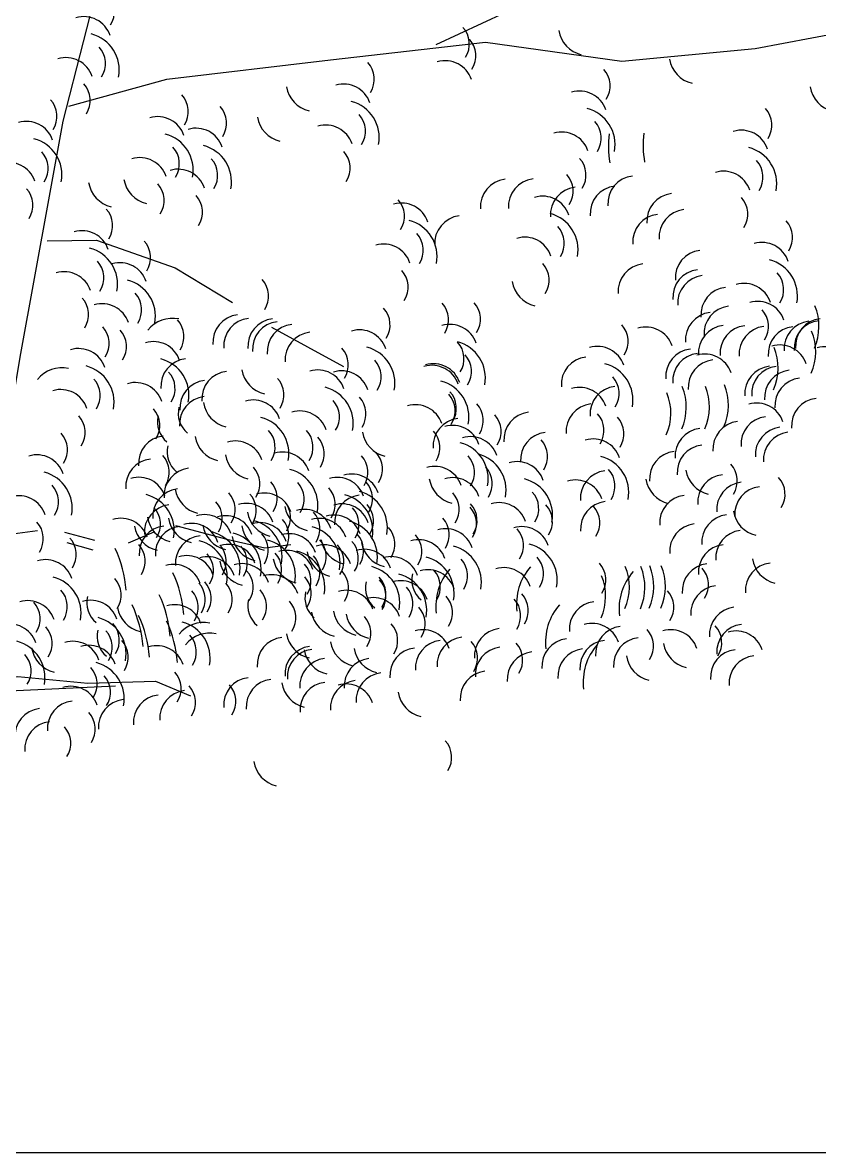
# Model space of a CAD drawing. Header units: millimetres. Extents: x 183.1 to 231.4, y 273.1 to 307.6.
# Drawn here: x 208.43 to 212.76, y 273.11 to 279.26 of the extents above; entities that cross this region are included whole.
import ezdxf

# ---------------------------------------------------------------- set-up
doc = ezdxf.new("R2010")
doc.units = ezdxf.units.MM
doc.layers.add('lesPaysagistes', color=7, linetype='Continuous')

# ---------------------------------------------------------------- blocks, each defined once
blk = doc.blocks.new('A$C3563476A')
at = {"layer": 'lesPaysagistes'}
for p, q in [((-3.4931, 4.983), (-3.2247, 4.9865)), ((-3.2247, 4.9865), (-2.7975, 4.8373)), ((-2.7975, 4.8373), (-2.4847, 4.6474)), ((-2.2722, 4.5143), (-1.8807, 4.2988)), ((-3.7786, 3.3754), (-3.5458, 3.4071)), ((-3.3981, 3.3974), (-3.2355, 3.3547)), ((-3.05, 3.3391), (-2.9112, 3.4001)), ((-2.7953, 3.434), (-2.5163, 3.3599)), ((-3.3854, 3.3421), (-3.2451, 3.3016)), ((-2.5163, 3.3599), (-2.3091, 3.313)), ((-2.3091, 3.313), (-2.1677, 3.3309))]:
    blk.add_line(p, q, dxfattribs=at)
for points in [[(-4.3029, 0.3862), (-4.2479, 1.1157), (-4.233, 1.5888), (-4.046, 2.4969), (-3.8139, 3.3166), (-3.6358, 4.371), (-3.4068, 5.6349), (-3.1856, 6.5015), (-2.9754, 7.0936), (-2.6065, 7.4256)], [(-1.376, 6.052), (-0.7507, 6.344), (-0.167, 6.6017)], [(-3.376, 5.7161), (-2.8412, 5.8637), (-1.9506, 5.9695), (-1.1069, 6.0644), (-0.3664, 5.9626), (0.3598, 6.0306), (0.9759, 6.1474)], [(-3.9212, 2.5998), (-3.6521, 2.6122), (-3.2728, 2.5757), (-2.9043, 2.5862), (-2.7129, 2.5066)], [(-4.0695, 2.4916), (-3.6594, 2.5363), (-3.1211, 2.5611)]]:
    blk.add_lwpolyline(points, dxfattribs=at)
for centre, radius, start, end in [((-3.2616, 6.232), 0.1342, 327.29163, 42.31975), ((-3.2941, 6.0538), 0.1507, 18.53688, 106.73024), ((-3.304, 5.9132), 0.2032, 349.25075, 75.51792), ((-1.3296, 6.0554), 0.1342, 327.29163, 42.31975), ((-0.5498, 6.1541), 0.1612, 189.085, 256.77135), ((-3.31, 5.9483), 0.1342, 327.29163, 42.31975), ((-1.2942, 5.9915), 0.1342, 327.29163, 42.31975), ((-3.3913, 5.8306), 0.1507, 18.53688, 106.73024), ((0.0532, 5.9983), 0.1612, 189.085, 256.77135), ((-1.847, 5.8645), 0.1342, 327.29163, 42.31975), ((-1.3267, 5.8132), 0.1507, 18.53688, 106.73024), ((-0.5636, 5.8269), 0.1342, 327.29163, 42.31975), ((-3.3927, 5.7476), 0.1342, 327.29163, 42.31975), ((-2.0311, 5.848), 0.1612, 189.085, 256.77135), ((-1.8795, 5.6862), 0.1507, 18.53688, 106.73024), ((-0.5961, 5.6486), 0.1507, 18.53688, 106.73024), ((0.8188, 5.847), 0.1612, 189.085, 256.77135), ((-3.574, 5.6616), 0.1342, 327.29163, 42.31975), ((-2.8593, 5.6873), 0.1342, 327.29163, 42.31975), ((-1.8894, 5.5456), 0.2032, 349.25075, 75.51792), ((-2.8918, 5.509), 0.1507, 18.53688, 106.73024), ((-2.6509, 5.6244), 0.1342, 327.29163, 42.31975), ((-1.8954, 5.5807), 0.1342, 327.29163, 42.31975), ((-0.606, 5.508), 0.2032, 349.25075, 75.51792), ((0.3168, 5.6136), 0.1342, 327.29163, 42.31975), ((-3.6064, 5.4834), 0.1507, 18.53688, 106.73024), ((-2.1896, 5.6827), 0.1612, 189.085, 256.77135), ((-1.9767, 5.463), 0.1507, 18.53688, 106.73024), ((-0.612, 5.5431), 0.1342, 327.29163, 42.31975), ((-3.6164, 5.3428), 0.2032, 349.25075, 75.51792), ((-2.9018, 5.3684), 0.2032, 349.25075, 75.51792), ((-2.6834, 5.4461), 0.1507, 18.53688, 106.73024), ((-0.6933, 5.4254), 0.1507, 18.53688, 106.73024), ((0.0678, 5.5014), 0.5071, 172.70718, 190.54258), ((0.2567, 5.5052), 0.5071, 172.70718, 190.54258), ((0.2843, 5.4353), 0.1507, 18.53688, 106.73024), ((-2.9078, 5.4036), 0.1342, 327.29163, 42.31975), ((-2.6933, 5.3055), 0.2032, 349.25075, 75.51792), ((0.2743, 5.2947), 0.2032, 349.25075, 75.51792), ((-3.6224, 5.3779), 0.1342, 327.29163, 42.31975), ((-2.989, 5.2859), 0.1507, 18.53688, 106.73024), ((-2.6993, 5.3406), 0.1342, 327.29163, 42.31975), ((-1.9781, 5.38), 0.1342, 327.29163, 42.31975), ((-0.6947, 5.3424), 0.1342, 327.29163, 42.31975), ((0.2683, 5.3299), 0.1342, 327.29163, 42.31975), ((-3.7036, 5.2602), 0.1507, 18.53688, 106.73024), ((-2.7806, 5.2229), 0.1507, 18.53688, 106.73024), ((0.1871, 5.2121), 0.1507, 18.53688, 106.73024), ((-3.1083, 5.3265), 0.1612, 189.085, 256.77135), ((-2.9161, 5.3439), 0.1612, 189.085, 256.77135), ((-2.9904, 5.2029), 0.1342, 327.29163, 42.31975), ((-0.985, 5.1688), 0.1507, 96.26822, 184.46159), ((-0.8328, 5.1711), 0.1507, 96.26822, 184.46159), ((-0.7646, 5.2543), 0.1342, 327.29163, 42.31975), ((-0.291, 5.1865), 0.1507, 96.26822, 184.46159), ((-3.705, 5.1772), 0.1342, 327.29163, 42.31975), ((-2.782, 5.1399), 0.1342, 327.29163, 42.31975), ((-0.6042, 5.1255), 0.1507, 96.26822, 184.46159), ((-0.3875, 5.1317), 0.1507, 96.26822, 184.46159), ((-0.0792, 5.0909), 0.1507, 96.26822, 184.46159), ((-1.5643, 5.0383), 0.1507, 18.53688, 106.73024), ((-1.6826, 5.1172), 0.1342, 327.29163, 42.31975), ((-0.7971, 5.0761), 0.1507, 18.53688, 106.73024), ((0.1857, 5.1291), 0.1342, 327.29163, 42.31975), ((-3.2709, 5.0664), 0.1342, 327.29163, 42.31975), ((-1.2338, 4.9699), 0.1507, 96.26822, 184.46159), ((-0.8071, 4.9355), 0.2032, 349.25075, 75.51792), ((-0.1558, 4.9777), 0.1507, 96.26822, 184.46159), ((-0.0125, 5.0037), 0.1507, 96.26822, 184.46159), ((-1.5743, 4.8977), 0.2032, 349.25075, 75.51792), ((-0.813, 4.9706), 0.1342, 327.29163, 42.31975), ((0.4295, 5.0023), 0.1342, 327.29163, 42.31975), ((-3.3034, 4.8881), 0.1507, 18.53688, 106.73024), ((-3.0646, 4.8921), 0.1342, 327.29163, 42.31975), ((-1.5803, 4.9329), 0.1342, 327.29163, 42.31975), ((-0.8943, 4.8529), 0.1507, 18.53688, 106.73024), ((-3.3134, 4.7475), 0.2032, 349.25075, 75.51792), ((-1.6616, 4.8151), 0.1507, 18.53688, 106.73024), ((0.0758, 4.7817), 0.1507, 96.26822, 184.46159), ((0.397, 4.824), 0.1507, 18.53688, 106.73024), ((-3.3194, 4.7827), 0.1342, 327.29163, 42.31975), ((-3.0971, 4.7139), 0.1507, 18.53688, 106.73024), ((-0.8957, 4.7699), 0.1342, 327.29163, 42.31975), ((0.387, 4.6834), 0.2032, 349.25075, 75.51792), ((-3.4006, 4.6649), 0.1507, 18.53688, 106.73024), ((-1.663, 4.7321), 0.1342, 327.29163, 42.31975), ((-0.2357, 4.7085), 0.1507, 96.26822, 184.46159), ((0.0627, 4.6762), 0.1507, 96.26822, 184.46159), ((0.381, 4.7186), 0.1342, 327.29163, 42.31975), ((-3.1071, 4.5733), 0.2032, 349.25075, 75.51792), ((-2.4223, 4.6822), 0.1342, 327.29163, 42.31975), ((-0.803, 4.7875), 0.1612, 189.085, 256.77135), ((0.0886, 4.6449), 0.1507, 96.26822, 184.46159), ((0.2998, 4.6009), 0.1507, 18.53688, 106.73024), ((-3.1131, 4.6084), 0.1342, 327.29163, 42.31975), ((0.2152, 4.5807), 0.1507, 96.26822, 184.46159), ((-3.402, 4.5819), 0.1342, 327.29163, 42.31975), ((-3.1943, 4.4907), 0.1507, 18.53688, 106.73024), ((-1.7613, 4.5267), 0.1342, 327.29163, 42.31975), ((-1.4427, 4.5538), 0.1342, 327.29163, 42.31975), ((-1.2694, 4.5566), 0.1342, 327.29163, 42.31975), ((0.2317, 4.4779), 0.1507, 96.26822, 184.46159), ((0.3735, 4.5035), 0.1507, 18.53688, 106.73024), ((0.417, 4.5181), 0.2901, 336.01358, 22.71381), ((-2.8115, 4.3903), 0.1716, 78.42242, 141.13549), ((-2.8829, 4.463), 0.1342, 327.29163, 42.31975), ((-2.4407, 4.431), 0.1507, 96.26822, 184.46159), ((-2.3818, 4.4118), 0.1507, 96.26822, 184.46159), ((-2.2503, 4.4093), 0.1507, 96.26822, 184.46159), ((0.1305, 4.4438), 0.1507, 96.26822, 184.46159), ((0.2984, 4.5179), 0.1342, 327.29163, 42.31975), ((0.7299, 4.4101), 0.1507, 96.26822, 184.46159), ((-3.2898, 4.4249), 0.1342, 327.29163, 42.31975), ((-3.1957, 4.4077), 0.1342, 327.29163, 42.31975), ((-2.2248, 4.3933), 0.1507, 96.26822, 184.46159), ((-2.1452, 4.3789), 0.1507, 96.26822, 184.46159), ((-1.7938, 4.3484), 0.1507, 18.53688, 106.73024), ((-1.3019, 4.3783), 0.1507, 18.53688, 106.73024), ((-0.4659, 4.4365), 0.1342, 327.29163, 42.31975), ((-0.2351, 4.3637), 0.1507, 18.53688, 106.73024), ((0.2014, 4.3728), 0.1507, 96.26822, 184.46159), ((0.3192, 4.3716), 0.1507, 96.26822, 184.46159), ((0.4227, 4.3675), 0.1507, 96.26822, 184.46159), ((0.5813, 4.3666), 0.1507, 96.26822, 184.46159), ((0.6679, 4.3958), 0.1507, 96.26822, 184.46159), ((0.723, 4.3992), 0.1507, 96.26822, 184.46159), ((0.3993, 4.3804), 0.2901, 336.01358, 22.71381), ((-2.9154, 4.2847), 0.1507, 18.53688, 106.73024), ((-2.048, 4.3358), 0.1507, 96.26822, 184.46159), ((-1.3118, 4.2377), 0.2032, 349.25075, 75.51792), ((-1.3587, 4.3422), 0.1342, 327.29163, 42.31975), ((-3.3223, 4.2466), 0.1507, 18.53688, 106.73024), ((-1.9883, 4.3083), 0.1342, 327.29163, 42.31975), ((-1.8038, 4.2078), 0.2032, 349.25075, 75.51792), ((-0.4983, 4.2582), 0.1507, 18.53688, 106.73024), ((0.0235, 4.2447), 0.1507, 96.26822, 184.46159), ((0.0618, 4.2208), 0.1507, 96.26822, 184.46159), ((0.0859, 4.2165), 0.1507, 18.53688, 106.73024), ((0.4944, 4.2662), 0.1507, 18.53688, 106.73024), ((0.1947, 4.2912), 0.2901, 336.01358, 22.71381), ((0.7397, 4.2563), 0.1507, 18.53688, 106.73024), ((-2.7238, 4.1915), 0.1507, 96.26822, 184.46159), ((-2.9253, 4.1441), 0.2032, 349.25075, 75.51792), ((-1.8098, 4.243), 0.1342, 327.29163, 42.31975), ((-1.3991, 4.1552), 0.1507, 18.53688, 106.73024), ((-1.3912, 4.1639), 0.1507, 18.53688, 106.73024), ((-1.3178, 4.2729), 0.1342, 327.29163, 42.31975), ((-0.5446, 4.2014), 0.1507, 96.26822, 184.46159), ((-0.5083, 4.1176), 0.2032, 349.25075, 75.51792), ((0.1462, 4.1857), 0.1507, 96.26822, 184.46159), ((-3.4119, 4.1214), 0.1716, 78.42242, 141.13549), ((-3.3323, 4.106), 0.2032, 349.25075, 75.51792), ((-2.9313, 4.1792), 0.1342, 327.29163, 42.31975), ((-2.5008, 4.1227), 0.1507, 96.26822, 184.46159), ((-2.2744, 4.3077), 0.1612, 189.085, 256.77135), ((-2.0208, 4.1301), 0.1507, 18.53688, 106.73024), ((-1.891, 4.1253), 0.1507, 18.53688, 106.73024), ((0.4538, 4.1509), 0.1507, 96.26822, 184.46159), ((0.4912, 4.1502), 0.1507, 96.26822, 184.46159), ((0.5613, 4.129), 0.1507, 96.26822, 184.46159), ((-3.3383, 4.1411), 0.1342, 327.29163, 42.31975), ((-3.0126, 4.0615), 0.1507, 18.53688, 106.73024), ((-2.6204, 4.0735), 0.1507, 96.26822, 184.46159), ((-2.3387, 4.1447), 0.1342, 327.29163, 42.31975), ((-2.0307, 3.9895), 0.2032, 349.25075, 75.51792), ((-1.4011, 4.0233), 0.2032, 349.25075, 75.51792), ((-0.5956, 4.035), 0.1507, 18.53688, 106.73024), ((-0.3878, 4.0412), 0.1507, 96.26822, 184.46159), ((-0.5143, 4.1527), 0.1342, 327.29163, 42.31975), ((-0.305, 4.0779), 0.2901, 336.01358, 22.71381), ((-0.1786, 4.0788), 0.2901, 336.01358, 22.71381), ((-0.0753, 4.0885), 0.2901, 336.01358, 22.71381), ((0.6178, 4.0861), 0.1507, 96.26822, 184.46159), ((-3.4195, 4.0234), 0.1507, 18.53688, 106.73024), ((-2.6221, 3.9859), 0.1507, 96.26822, 184.46159), ((-1.8924, 4.0423), 0.1342, 327.29163, 42.31975), ((-1.4071, 4.0584), 0.1342, 327.29163, 42.31975), ((-1.4005, 4.0722), 0.1342, 327.29163, 42.31975), ((-0.3888, 4.0446), 0.2901, 336.01358, 22.71381), ((0.7083, 3.9764), 0.1507, 96.26822, 184.46159), ((-3.014, 3.9785), 0.1342, 327.29163, 42.31975), ((-2.6394, 4.0451), 0.1406, 166.26441, 230.49661), ((-2.4841, 4.1287), 0.1612, 189.085, 256.77135), ((-2.3712, 3.9665), 0.1507, 18.53688, 106.73024), ((-2.0367, 4.0246), 0.1342, 327.29163, 42.31975), ((-1.4884, 3.9407), 0.1507, 18.53688, 106.73024), ((-1.2538, 4.0061), 0.1342, 327.29163, 42.31975), ((-0.5186, 3.9457), 0.1507, 96.26822, 184.46159), ((0.3681, 3.95), 0.1507, 18.53688, 106.73024), ((-3.4209, 3.9404), 0.1342, 327.29163, 42.31975), ((-2.7521, 3.9974), 0.1406, 166.26441, 230.49661), ((-2.3811, 3.8259), 0.2032, 349.25075, 75.51792), ((-2.118, 3.9069), 0.1507, 18.53688, 106.73024), ((-1.2422, 3.8667), 0.1507, 96.26822, 184.46159), ((-1.1567, 3.9453), 0.1342, 327.29163, 42.31975), ((-0.8573, 3.9006), 0.1507, 96.26822, 184.46159), ((-0.597, 3.952), 0.1342, 327.29163, 42.31975), ((-0.4887, 3.9326), 0.1342, 327.29163, 42.31975), ((0.2805, 3.8502), 0.1507, 96.26822, 184.46159), ((0.433, 3.8759), 0.1507, 96.26822, 184.46159), ((-3.5172, 3.8463), 0.1342, 327.29163, 42.31975), ((-2.3871, 3.861), 0.1342, 327.29163, 42.31975), ((-2.1804, 3.8612), 0.1342, 327.29163, 42.31975), ((-1.6182, 3.9678), 0.1612, 189.085, 256.77135), ((-1.4898, 3.8577), 0.1342, 327.29163, 42.31975), ((-1.2863, 3.8279), 0.1507, 18.53688, 106.73024), ((-0.7666, 3.7906), 0.1507, 96.26822, 184.46159), ((0.0748, 3.8122), 0.1507, 96.26822, 184.46159), ((0.5113, 3.8193), 0.1507, 96.26822, 184.46159), ((0.5549, 3.792), 0.1507, 96.26822, 184.46159), ((-2.8454, 3.771), 0.1507, 96.26822, 184.46159), ((-2.5289, 3.9439), 0.1612, 189.085, 256.77135), ((-2.4684, 3.7433), 0.1507, 18.53688, 106.73024), ((-2.1194, 3.8239), 0.1342, 327.29163, 42.31975), ((-1.2962, 3.6873), 0.2032, 349.25075, 75.51792), ((-1.1892, 3.7671), 0.1507, 18.53688, 106.73024), ((-0.9038, 3.8095), 0.1342, 327.29163, 42.31975), ((-0.5211, 3.7543), 0.1507, 18.53688, 106.73024), ((-3.5496, 3.668), 0.1507, 18.53688, 106.73024), ((-2.9626, 3.7244), 0.1342, 327.29163, 42.31975), ((-2.7002, 3.8348), 0.1406, 166.26441, 230.49661), ((-2.3644, 3.8447), 0.1612, 189.085, 256.77135), ((-2.2128, 3.6829), 0.1507, 18.53688, 106.73024), ((-1.8816, 3.7234), 0.1342, 327.29163, 42.31975), ((-1.8027, 3.7415), 0.1342, 327.29163, 42.31975), ((-1.1991, 3.6265), 0.2032, 349.25075, 75.51792), ((-0.0643, 3.6871), 0.1507, 96.26822, 184.46159), ((0.0862, 3.7217), 0.1507, 96.26822, 184.46159), ((-2.9148, 3.646), 0.1507, 96.26822, 184.46159), ((-1.3835, 3.6047), 0.1507, 18.53688, 106.73024), ((-1.3022, 3.7224), 0.1342, 327.29163, 42.31975), ((-1.2051, 3.6616), 0.1342, 327.29163, 42.31975), ((-0.9363, 3.6312), 0.1507, 18.53688, 106.73024), ((-0.5311, 3.6137), 0.2032, 349.25075, 75.51792), ((0.1286, 3.6778), 0.1342, 327.29163, 42.31975), ((-3.5596, 3.5274), 0.2032, 349.25075, 75.51792), ((-2.9951, 3.5461), 0.1507, 18.53688, 106.73024), ((-2.7069, 3.5956), 0.1507, 96.26822, 184.46159), ((-2.4698, 3.6603), 0.1342, 327.29163, 42.31975), ((-2.2228, 3.5423), 0.2032, 349.25075, 75.51792), ((-1.9141, 3.5451), 0.1507, 18.53688, 106.73024), ((-1.8351, 3.5633), 0.1507, 18.53688, 106.73024), ((-1.2864, 3.5439), 0.1507, 18.53688, 106.73024), ((-0.441, 3.5819), 0.1507, 96.26822, 184.46159), ((-0.5371, 3.6489), 0.1342, 327.29163, 42.31975), ((0.1417, 3.7615), 0.1612, 189.085, 256.77135), ((0.1978, 3.5609), 0.1507, 96.26822, 184.46159), ((0.3884, 3.6049), 0.1342, 327.29163, 42.31975), ((-3.5656, 3.5626), 0.1342, 327.29163, 42.31975), ((-2.7684, 3.4834), 0.1507, 96.26822, 184.46159), ((-2.6376, 3.6573), 0.1612, 189.085, 256.77135), ((-2.3757, 3.5822), 0.1342, 327.29163, 42.31975), ((-2.2288, 3.5775), 0.1342, 327.29163, 42.31975), ((-2.06, 3.5488), 0.1342, 327.29163, 42.31975), ((-1.8565, 3.5794), 0.1342, 327.29163, 42.31975), ((-1.2543, 3.7133), 0.1612, 189.085, 256.77135), ((-0.9462, 3.4906), 0.2032, 349.25075, 75.51792), ((-0.6184, 3.5311), 0.1507, 18.53688, 106.73024), ((-0.0759, 3.7115), 0.1612, 189.085, 256.77135), ((0.3006, 3.5193), 0.1507, 96.26822, 184.46159), ((0.3993, 3.4954), 0.1507, 96.26822, 184.46159), ((-3.6469, 3.4449), 0.1507, 18.53688, 106.73024), ((-3.0051, 3.4055), 0.2032, 349.25075, 75.51792), ((-2.6043, 3.521), 0.1342, 327.29163, 42.31975), ((-2.4895, 3.5149), 0.1342, 327.29163, 42.31975), ((-2.3101, 3.4598), 0.1507, 18.53688, 106.73024), ((-1.7788, 3.449), 0.1507, 96.26822, 184.46159), ((-1.9241, 3.4045), 0.2032, 349.25075, 75.51792), ((-1.8451, 3.4227), 0.2032, 349.25075, 75.51792), ((-1.3849, 3.5217), 0.1342, 327.29163, 42.31975), ((-0.9522, 3.5258), 0.1342, 327.29163, 42.31975), ((-0.0094, 3.4481), 0.1507, 96.26822, 184.46159), ((-2.8139, 3.3966), 0.1507, 96.26822, 184.46159), ((-3.0111, 3.4406), 0.1342, 327.29163, 42.31975), ((-2.6741, 3.4725), 0.1342, 327.29163, 42.31975), ((-2.4082, 3.4039), 0.1507, 18.53688, 106.73024), ((-2.2441, 3.5324), 0.1612, 189.085, 256.77135), ((-2.3026, 3.4769), 0.1342, 327.29163, 42.31975), ((-2.0406, 3.5629), 0.1612, 189.085, 256.77135), ((-2.0925, 3.3706), 0.1507, 18.53688, 106.73024), ((-2.143, 3.4165), 0.1342, 327.29163, 42.31975), ((-1.889, 3.4012), 0.1507, 18.53688, 106.73024), ((-1.9301, 3.4397), 0.1342, 327.29163, 42.31975), ((-1.8511, 3.4578), 0.1342, 327.29163, 42.31975), ((-1.2908, 3.4436), 0.1342, 327.29163, 42.31975), ((-1.2878, 3.4609), 0.1342, 327.29163, 42.31975), ((-1.0335, 3.4081), 0.1507, 18.53688, 106.73024), ((-0.8778, 3.4553), 0.1342, 327.29163, 42.31975), ((-0.4398, 3.4144), 0.1507, 96.26822, 184.46159), ((-0.6198, 3.4481), 0.1342, 327.29163, 42.31975), ((0.4004, 3.5374), 0.1612, 189.085, 256.77135), ((-3.6482, 3.3618), 0.1342, 327.29163, 42.31975), ((-3.0923, 3.3229), 0.1507, 18.53688, 106.73024), ((-2.7884, 3.5045), 0.1612, 189.085, 256.77135), ((-2.6736, 3.4985), 0.1612, 189.085, 256.77135), ((-2.7066, 3.2943), 0.1507, 18.53688, 106.73024), ((-2.6367, 3.3427), 0.1507, 18.53688, 106.73024), ((-2.522, 3.3367), 0.1507, 18.53688, 106.73024), ((-2.3351, 3.2987), 0.1507, 18.53688, 106.73024), ((-2.4182, 3.2633), 0.2032, 349.25075, 75.51792), ((-2.3114, 3.3768), 0.1342, 327.29163, 42.31975), ((-2.0113, 3.3219), 0.1507, 18.53688, 106.73024), ((-1.9324, 3.3401), 0.1507, 18.53688, 106.73024), ((-1.8989, 3.2606), 0.2032, 349.25075, 75.51792), ((-1.4391, 3.3839), 0.1342, 327.29163, 42.31975), ((0.22, 3.3423), 0.1507, 96.26822, 184.46159), ((-2.8582, 3.456), 0.1612, 189.085, 256.77135), ((-2.8419, 3.2811), 0.1507, 96.26822, 184.46159), ((-2.7543, 3.2794), 0.1507, 96.26822, 184.46159), ((-2.4867, 3.4604), 0.1612, 189.085, 256.77135), ((-2.6467, 3.2021), 0.2032, 349.25075, 75.51792), ((-2.5319, 3.1961), 0.2032, 349.25075, 75.51792), ((-2.2752, 3.457), 0.1612, 189.085, 256.77135), ((-2.4241, 3.2984), 0.1342, 327.29163, 42.31975), ((-2.1754, 3.2382), 0.1507, 18.53688, 106.73024), ((-2.1025, 3.23), 0.2032, 349.25075, 75.51792), ((-1.9049, 3.2957), 0.1342, 327.29163, 42.31975), ((-1.7349, 3.3321), 0.1342, 327.29163, 42.31975), ((-1.3233, 3.2653), 0.1507, 18.53688, 106.73024), ((-0.9103, 3.2771), 0.1507, 18.53688, 106.73024), ((-1.0349, 3.3251), 0.1342, 327.29163, 42.31975), ((0.0449, 3.2928), 0.1507, 96.26822, 184.46159), ((0.2955, 3.2572), 0.1507, 96.26822, 184.46159), ((-3.4692, 3.2755), 0.1342, 327.29163, 42.31975), ((-3.0937, 3.2399), 0.1342, 327.29163, 42.31975), ((-2.6444, 3.2284), 0.1507, 96.26822, 184.46159), ((-2.7166, 3.1537), 0.2032, 349.25075, 75.51792), ((-2.6527, 3.2372), 0.1342, 327.29163, 42.31975), ((-2.5054, 3.1807), 0.1507, 18.53688, 106.73024), ((-2.3271, 3.4), 0.1612, 189.085, 256.77135), ((-2.5379, 3.2312), 0.1342, 327.29163, 42.31975), ((-2.3451, 3.1581), 0.2032, 349.25075, 75.51792), ((-1.9862, 3.178), 0.1507, 18.53688, 106.73024), ((-2.1084, 3.2651), 0.1342, 327.29163, 42.31975), ((-1.8435, 3.3817), 0.1612, 189.085, 256.77135), ((-2.0127, 3.2389), 0.1342, 327.29163, 42.31975), ((-1.9337, 3.2571), 0.1342, 327.29163, 42.31975), ((-1.6232, 3.3674), 0.1612, 189.085, 256.77135), ((-1.4715, 3.2056), 0.1507, 18.53688, 106.73024), ((-1.5886, 3.2921), 0.1342, 327.29163, 42.31975), ((-1.3333, 3.1247), 0.2032, 349.25075, 75.51792), ((-0.9203, 3.1365), 0.2032, 349.25075, 75.51792), ((0.2014, 3.1796), 0.1507, 96.26822, 184.46159), ((-3.725, 3.0292), 0.6636, 4.51712, 24.83224), ((-2.734, 3.1195), 0.1507, 18.53688, 106.73024), ((-2.6192, 3.1135), 0.1507, 18.53688, 106.73024), ((-2.7225, 3.1888), 0.1342, 327.29163, 42.31975), ((-2.3511, 3.1932), 0.1342, 327.29163, 42.31975), ((-2.1897, 3.1474), 0.1507, 18.53688, 106.73024), ((-2.1854, 3.0976), 0.2032, 349.25075, 75.51792), ((-1.919, 3.3156), 0.1612, 189.085, 256.77135), ((-2.143, 3.178), 0.1342, 327.29163, 42.31975), ((-1.7674, 3.1538), 0.1507, 18.53688, 106.73024), ((-1.621, 3.1138), 0.1507, 18.53688, 106.73024), ((-1.4815, 3.065), 0.2032, 349.25075, 75.51792), ((-0.9263, 3.1716), 0.1342, 327.29163, 42.31975), ((-3.5016, 3.0973), 0.1507, 18.53688, 106.73024), ((-2.8038, 3.0711), 0.1507, 18.53688, 106.73024), ((-2.395, 3.2659), 0.1612, 189.085, 256.77135), ((-2.4323, 3.0755), 0.1507, 18.53688, 106.73024), ((-2.1033, 3.2784), 0.1612, 189.085, 256.77135), ((-2.1914, 3.1327), 0.1342, 327.29163, 42.31975), ((-1.7773, 3.0133), 0.2032, 349.25075, 75.51792), ((-1.3393, 3.1598), 0.1342, 327.29163, 42.31975), ((-1.0075, 3.0539), 0.1507, 18.53688, 106.73024), ((-0.6286, 3.0053), 0.3108, 139.02024, 186.80359), ((-0.5871, 3.1378), 0.1342, 327.29163, 42.31975), ((-0.6149, 3.0995), 0.2901, 336.01358, 22.71381), ((-0.5301, 3.0979), 0.2901, 336.01358, 22.71381), ((-0.4818, 3.1019), 0.2901, 336.01358, 22.71381), ((-0.4186, 3.1024), 0.2901, 336.01358, 22.71381), ((0.1135, 3.0755), 0.1507, 96.26822, 184.46159), ((-0.0286, 3.1115), 0.1342, 327.29163, 42.31975), ((0.4574, 3.08), 0.1507, 96.26822, 184.46159), ((0.5038, 3.2776), 0.1612, 189.085, 256.77135), ((-3.5116, 2.9567), 0.2032, 349.25075, 75.51792), ((-3.2245, 3.0547), 0.1342, 327.29163, 42.31975), ((-3.4111, 2.8977), 0.6636, 4.51712, 24.83224), ((-2.5068, 3.0977), 0.1342, 327.29163, 42.31975), ((-2.2727, 3.015), 0.1507, 18.53688, 106.73024), ((-2.1911, 3.0644), 0.1342, 327.29163, 42.31975), ((-1.9876, 3.095), 0.1342, 327.29163, 42.31975), ((-1.7848, 3.0615), 0.1342, 327.29163, 42.31975), ((-1.7833, 3.0484), 0.1342, 327.29163, 42.31975), ((-1.631, 2.9732), 0.2032, 349.25075, 75.51792), ((-1.3684, 3.137), 0.1406, 166.26441, 230.49661), ((-1.4205, 3.0421), 0.1507, 18.53688, 106.73024), ((-1.4875, 3.1002), 0.1342, 327.29163, 42.31975), ((-1.0676, 2.9928), 0.3108, 139.02024, 186.80359), ((-0.744, 3.0487), 0.2901, 336.01358, 22.71381), ((-0.0701, 2.979), 0.3108, 139.02024, 186.80359), ((-3.5176, 2.9918), 0.1342, 327.29163, 42.31975), ((-2.8052, 2.9881), 0.1342, 327.29163, 42.31975), ((-2.7669, 3.0303), 0.1342, 327.29163, 42.31975), ((-2.7353, 3.0365), 0.1342, 327.29163, 42.31975), ((-2.6206, 3.0305), 0.1342, 327.29163, 42.31975), ((-2.4337, 2.9925), 0.1342, 327.29163, 42.31975), ((-1.8646, 2.9307), 0.1507, 18.53688, 106.73024), ((-1.6204, 3.0936), 0.1406, 166.26441, 230.49661), ((-1.5688, 2.9825), 0.1507, 18.53688, 106.73024), ((-1.637, 3.0083), 0.1342, 327.29163, 42.31975), ((-0.2167, 2.9887), 0.1342, 327.29163, 42.31975), ((0.1597, 2.9557), 0.1507, 96.26822, 184.46159), ((-3.5989, 2.8741), 0.1507, 18.53688, 106.73024), ((-3.6659, 2.9256), 0.1342, 327.29163, 42.31975), ((-3.2569, 2.8765), 0.1507, 18.53688, 106.73024), ((-3.1374, 3.0142), 0.1406, 166.26441, 230.49661), ((-3.4856, 2.7787), 0.6636, 4.51712, 24.83224), ((-2.2605, 2.9975), 0.1406, 166.26441, 230.49661), ((-2.2741, 2.932), 0.1342, 327.29163, 42.31975), ((-1.95, 3.0397), 0.1406, 166.26441, 230.49661), ((-1.7182, 2.8906), 0.1507, 18.53688, 106.73024), ((-1.4219, 2.9591), 0.1342, 327.29163, 42.31975), ((-1.0505, 2.943), 0.1342, 327.29163, 42.31975), ((-1.0089, 2.9709), 0.1342, 327.29163, 42.31975), ((-0.501, 2.8691), 0.1507, 96.26822, 184.46159), ((-2.9509, 3.0138), 0.1612, 189.085, 256.77135), ((-3.6329, 2.723), 0.6636, 4.51712, 24.83224), ((-2.7993, 2.852), 0.1507, 18.53688, 106.73024), ((-1.8949, 2.9883), 0.1612, 189.085, 256.77135), ((-1.7761, 2.9937), 0.1612, 189.085, 256.77135), ((-1.5702, 2.8994), 0.1342, 327.29163, 42.31975), ((-0.4706, 2.7986), 0.3108, 139.02024, 186.80359), ((0.261, 2.8392), 0.1507, 96.26822, 184.46159), ((-3.6984, 2.7474), 0.1507, 18.53688, 106.73024), ((-3.2669, 2.7359), 0.2032, 349.25075, 75.51792), ((-3.2344, 2.8095), 0.1342, 327.29163, 42.31975), ((-3.5979, 2.6656), 0.6636, 4.51712, 24.83224), ((-3.4453, 2.6352), 0.6636, 4.51712, 24.83224), ((-2.6421, 2.7344), 0.1716, 78.42242, 141.13549), ((-2.8093, 2.7114), 0.2032, 349.25075, 75.51792), ((-1.7068, 2.9769), 0.1612, 189.085, 256.77135), ((-1.866, 2.8477), 0.1342, 327.29163, 42.31975), ((-1.7196, 2.8076), 0.1342, 327.29163, 42.31975), ((-0.5274, 2.7503), 0.1507, 18.53688, 106.73024), ((0.3011, 2.7459), 0.1507, 96.26822, 184.46159), ((-3.6003, 2.7911), 0.1342, 327.29163, 42.31975), ((-3.0808, 2.8309), 0.1406, 166.26441, 230.49661), ((-3.2729, 2.771), 0.1342, 327.29163, 42.31975), ((-2.6071, 2.677), 0.1716, 78.42242, 141.13549), ((-2.8153, 2.7465), 0.1342, 327.29163, 42.31975), ((-2.0313, 2.8697), 0.1612, 189.085, 256.77135), ((-1.4475, 2.7156), 0.1507, 18.53688, 106.73024), ((-1.0174, 2.7226), 0.1507, 96.26822, 184.46159), ((-0.3581, 2.7342), 0.1507, 96.26822, 184.46159), ((-0.3276, 2.7778), 0.1342, 327.29163, 42.31975), ((-0.0997, 2.716), 0.1507, 18.53688, 106.73024), ((0.0437, 2.7968), 0.1342, 327.29163, 42.31975), ((0.2554, 2.7092), 0.1507, 18.53688, 106.73024), ((-3.7083, 2.6068), 0.2032, 349.25075, 75.51792), ((-3.3542, 2.6533), 0.1507, 18.53688, 106.73024), ((-3.2669, 2.6313), 0.1507, 18.53688, 106.73024), ((-3.1862, 2.7174), 0.1342, 327.29163, 42.31975), ((-2.8966, 2.6288), 0.1507, 18.53688, 106.73024), ((-2.1997, 2.6746), 0.1507, 96.26822, 184.46159), ((-2.0485, 2.6255), 0.1507, 96.26822, 184.46159), ((-1.7923, 2.8265), 0.1612, 189.085, 256.77135), ((-1.3382, 2.6582), 0.1507, 96.26822, 184.46159), ((-1.221, 2.6758), 0.1507, 96.26822, 184.46159), ((-1.2848, 2.7125), 0.1342, 327.29163, 42.31975), ((-1.0127, 2.6211), 0.1507, 96.26822, 184.46159), ((-1.0395, 2.7026), 0.1342, 327.29163, 42.31975), ((-0.6504, 2.6671), 0.1507, 96.26822, 184.46159), ((-0.4433, 2.6587), 0.1507, 96.26822, 184.46159), ((-0.2658, 2.5806), 0.3108, 139.02024, 186.80359), ((-0.2601, 2.6728), 0.1507, 96.26822, 184.46159), ((0.0204, 2.8177), 0.1612, 189.085, 256.77135), ((-3.7143, 2.6419), 0.1342, 327.29163, 42.31975), ((-3.4185, 2.793), 0.1612, 189.085, 256.77135), ((-2.0356, 2.6098), 0.1507, 96.26822, 184.46159), ((-1.9682, 2.56), 0.1507, 96.26822, 184.46159), ((-1.9349, 2.7828), 0.1612, 189.085, 256.77135), ((-1.7258, 2.5598), 0.1507, 96.26822, 184.46159), ((-1.664, 2.7905), 0.1612, 189.085, 256.77135), ((-1.4778, 2.6168), 0.1507, 96.26822, 184.46159), ((-0.8391, 2.5958), 0.1507, 96.26822, 184.46159), ((-0.5632, 2.6125), 0.1507, 96.26822, 184.46159), ((-0.182, 2.7493), 0.1612, 189.085, 256.77135), ((0.2676, 2.6077), 0.1507, 96.26822, 184.46159), ((0.3683, 2.5749), 0.1507, 96.26822, 184.46159), ((-3.3556, 2.5703), 0.1342, 327.29163, 42.31975), ((-3.2769, 2.4907), 0.2032, 349.25075, 75.51792), ((-3.2828, 2.5258), 0.1342, 327.29163, 42.31975), ((-2.8979, 2.5458), 0.1342, 327.29163, 42.31975), ((-2.3824, 2.4556), 0.1507, 96.26822, 184.46159), ((-2.2592, 2.4466), 0.1507, 96.26822, 184.46159), ((-1.8008, 2.44), 0.1507, 96.26822, 184.46159), ((-1.6612, 2.4814), 0.1507, 96.26822, 184.46159), ((-1.0946, 2.4905), 0.1507, 96.26822, 184.46159), ((-3.3641, 2.4081), 0.1507, 18.53688, 106.73024), ((-2.7298, 2.3851), 0.1507, 96.26822, 184.46159), ((-2.8201, 2.4702), 0.1342, 327.29163, 42.31975), ((-2.6006, 2.4765), 0.1342, 327.29163, 42.31975), ((-2.057, 2.6021), 0.1612, 189.085, 256.77135), ((-1.9663, 2.43), 0.1507, 96.26822, 184.46159), ((-1.8658, 2.4207), 0.1507, 18.53688, 106.73024), ((-1.4236, 2.5513), 0.1612, 189.085, 256.77135), ((-3.3414, 2.3284), 0.1507, 96.26822, 184.46159), ((-3.0636, 2.3363), 0.1507, 96.26822, 184.46159), ((-2.8735, 2.3614), 0.1507, 96.26822, 184.46159), ((-3.5185, 2.2877), 0.1507, 96.26822, 184.46159), ((-3.3655, 2.3251), 0.1342, 327.29163, 42.31975), ((-3.4648, 2.2162), 0.1507, 96.26822, 184.46159), ((-3.4983, 2.2481), 0.1342, 327.29163, 42.31975), ((-1.4258, 2.172), 0.1342, 327.29163, 42.31975), ((-2.2097, 2.1745), 0.1612, 189.085, 256.77135)]:
    blk.add_arc(centre, radius, start, end, dxfattribs=at)

msp = doc.modelspace()

# ---------------------------------------------------------------- linework, layer by layer
at = {"layer": 'lesPaysagistes'}
msp.add_line((183.1212, 273.1142), (231.4277, 273.1142), dxfattribs=at)

# ---------------------------------------------------------------- block references
msp.add_blockref('A$C3563476A', (212.053, 273.0931), dxfattribs=at)

doc.saveas('drawing.dxf')
